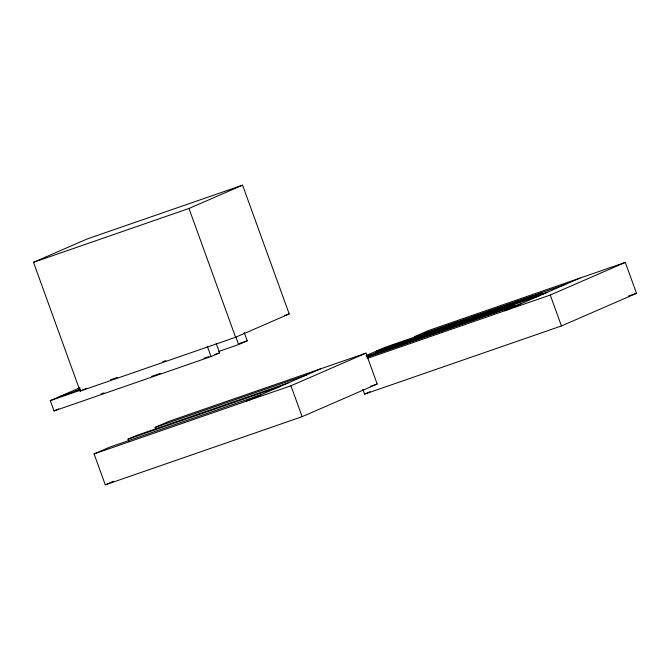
<?xml version="1.0" encoding="UTF-8"?>
<svg xmlns="http://www.w3.org/2000/svg" width="670" height="670" viewBox="0 0 670 670"><rect width="100%" height="100%" fill="white"/><g stroke="black" fill="none" stroke-linecap="round" stroke-linejoin="round"><path stroke-width="1" d="M33.5 262.313L87.108 238.989L242.582 185.155L289.206 313.945L235.589 337.27L80.124 391.104L33.5 262.313L188.974 208.47L242.582 185.155M216.226 343.476L219.618 352.839L211.033 356.574L54.019 410.945L50.292 400.643L79.789 387.813M75.609 391.113L80.358 389.044M80.124 391.104L86.824 388.19M54.019 410.945L58.784 408.876M218.872 351.415L238.629 344.573L247.205 340.837L244.156 332.412M155.817 429.319L155.122 427.393L169.142 421.288L366.004 353.123L377.193 384.027L302.137 416.673L105.282 484.845L94.093 453.933L109.671 447.158L261.099 394.722M128.757 441.094L128.054 439.16L136.621 435.433L288.041 382.997M245.513 401.498L320.57 368.852M94.093 453.933L290.947 385.769L366.004 353.123M366.172 355.544L385.208 347.269L542.231 292.891L542.909 294.767M374.363 353.467L393.374 345.201M367.152 357.227L520.406 303.996M515.314 306.768L514.635 304.892L506.059 308.627L366.817 356.842M542.231 292.891L533.655 296.626L376.632 350.996M504.82 310.771L579.877 278.125M105.282 484.845L113.532 481.253M367.16 358.442L550.254 295.043L625.311 262.397L636.5 293.309L561.443 325.955L364.589 394.119L362.839 389.295M364.589 394.119L370.091 391.732M284.281 315.654L289.206 313.945M77.879 388.642L79.847 387.964M58.868 396.908L80.542 389.404M50.292 400.643L79.914 390.384M110.525 379.781L117.443 377.386M162.869 361.658L165.833 360.636M239.307 343.576L247.205 340.837M101.07 393.893L104.034 392.863M151.454 376.448L160.339 373.366M203.806 358.316L208.747 356.608M214.676 354.556L219.618 352.839M625.311 262.397L428.457 330.561L414.428 336.667L565.849 284.231M155.122 427.393L306.542 374.957M547.348 292.279L395.928 344.715L387.369 348.434L538.789 295.998M366.482 356.197L514.635 304.892M128.054 439.16L279.482 386.724M628.586 296.048L636.5 293.309M370.267 386.431L377.193 384.027M550.254 295.043L561.443 325.955M290.947 385.769L302.137 416.673M235.915 337.077L238.629 344.573M188.974 208.47L235.589 337.27M207.306 346.273L211.033 356.574"/></g></svg>
